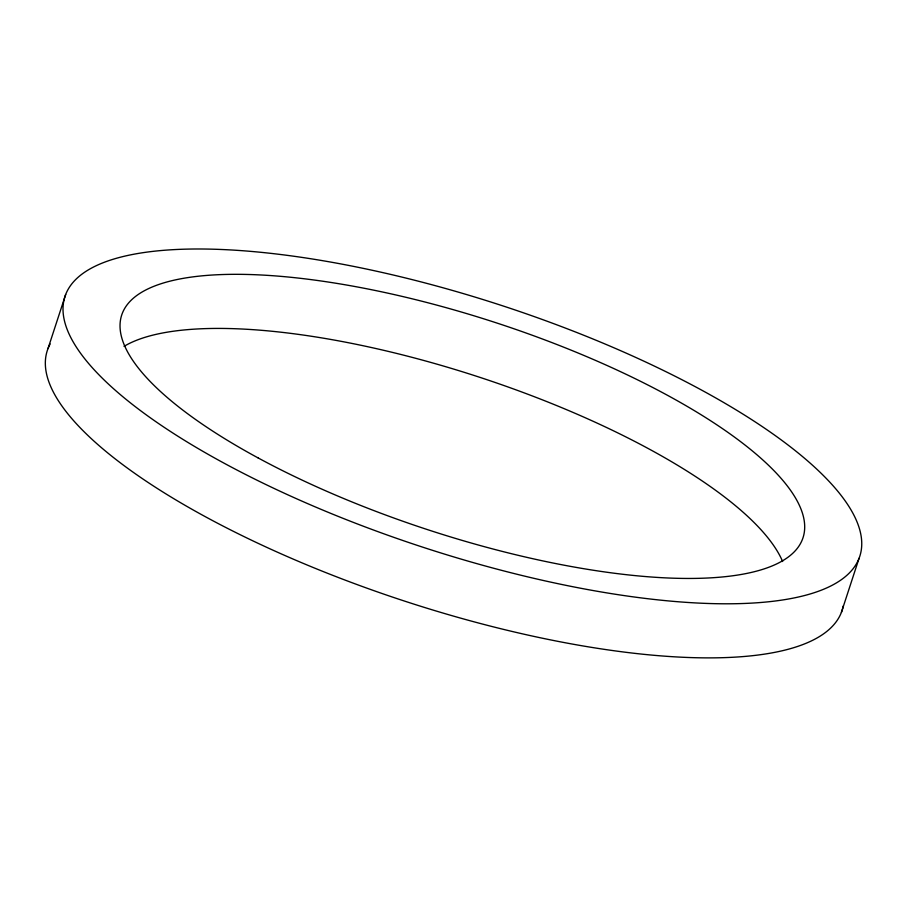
<?xml version="1.0" encoding="UTF-8"?>
<svg xmlns="http://www.w3.org/2000/svg" width="907" height="907" viewBox="0 0 907 907"><rect width="100%" height="100%" fill="white"/><g stroke="black" fill="none" stroke-linecap="round" stroke-linejoin="round"><path stroke-width="1.36" d="M48.003 348.605L65.678 294.526M841.413 612.338L859.088 558.259A418.104 127.116 18.1 0 0 303.902 257.69A418.104 127.116 18.1 0 0 224.154 463.228A418.104 127.116 18.1 0 0 859.088 558.259M843.283 605.899A418.104 127.116 18.1 0 1 401.211 599.992A418.104 127.116 18.1 0 1 50.157 343.968M124.032 346.361A358.367 108.953 18.1 0 1 478.386 376.858A358.367 108.953 18.1 0 1 782.628 561.512M258.189 457.967A358.367 108.953 18.1 0 0 802.412 539.416A358.367 108.953 18.1 0 0 326.543 281.782A358.367 108.953 18.1 0 0 258.189 457.967"/></g></svg>
